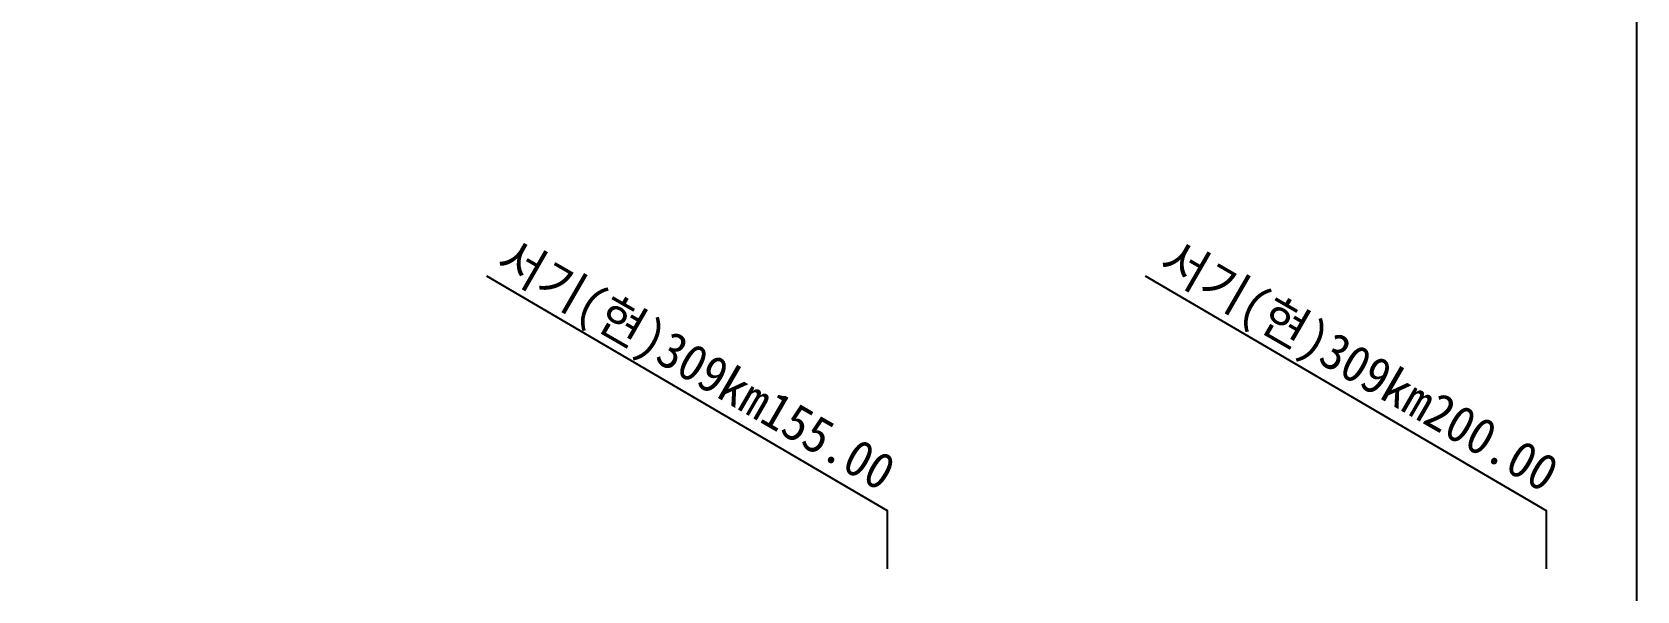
# Model space of a CAD drawing. Header units: millimetres. Extents: x 12262 to 13058, y 1103 to 1809.
# Drawn here: x 12948.3 to 13057.9, y 1363.4 to 1401.6 of the extents above; entities that cross this region are included whole.
import ezdxf
from ezdxf.enums import TextEntityAlignment as Align
from ezdxf.xclip import XClip

# ---------------------------------------------------------------- set-up
doc = ezdxf.new("R2010")
doc.units = ezdxf.units.MM
doc.header["$LTSCALE"] = 10
doc.header["$MEASUREMENT"] = 0
doc.header["$XCLIPFRAME"] = 2
doc.layers.add('TX-PAPR', color=2, linetype='Continuous', plot=False)
for name, color, linetype in [('TZ-BASE', 253, 'Continuous'), ('TZ-LEAL', 1, 'Continuous'), ('TZ-LEAT', 3, 'Continuous')]:
    doc.layers.add(name, color=color, linetype=linetype)
doc.styles.get("Standard").update_dxf_attribs({"font": 'GulimChe.ttf'})

# ---------------------------------------------------------------- blocks, each defined once
blk = doc.blocks.new('JD-GJG5SREGSF3')
at = {"layer": 'TZ-BASE'}
for p, q in [((645.34, -178.79), (593.24, 185.92)), ((627.43, -67.45, -83), (640.37, -84.91, -83)), ((626.14, -69.92, -255), (632.91, -79.91, -255)), ((612.76, -74.57, -80.15), (603.91, -85.44, -80.15))]:
    blk.add_line(p, q, dxfattribs=at)

msp = doc.modelspace()

# ---------------------------------------------------------------- linework, layer by layer
at = {"layer": 'TX-PAPR'}
msp.add_lwpolyline([(12261.89, 1103.05), (13057.89, 1103.05), (13057.89, 1619.05), (12261.89, 1619.05)], close=True, dxfattribs=at)
at = {"layer": 'TZ-LEAL'}
for points in [[(12979.3, 1384.9), (13006.68, 1368.87), (13006.68, 1364.87)], [(13024.3, 1384.9), (13051.68, 1368.87), (13051.68, 1364.87)]]:
    msp.add_lwpolyline(points, dxfattribs=at)

# ---------------------------------------------------------------- block references
at = {"layer": 'TZ-BASE'}
ref = msp.add_blockref('JD-GJG5SREGSF3', (12347.77, 1481.3), dxfattribs=at)
XClip(ref).set_block_clipping_path([(702.4831646336, 75.0000000057), (697.2310198304, -74.9999999943), (2.6260725488, -75), (-2.6260722576, 75)])

# ---------------------------------------------------------------- texts
at = {"layer": 'TZ-LEAT'}
for s, p in [('서기(현)309㎞155.00', (12992.99, 1377.78)), ('서기(현)309㎞200.00', (13038.29, 1377.7))]:
    msp.add_text(s, height=2.5, rotation=330, dxfattribs=at).set_placement(p, align=Align.CENTER)

doc.saveas('drawing.dxf')
